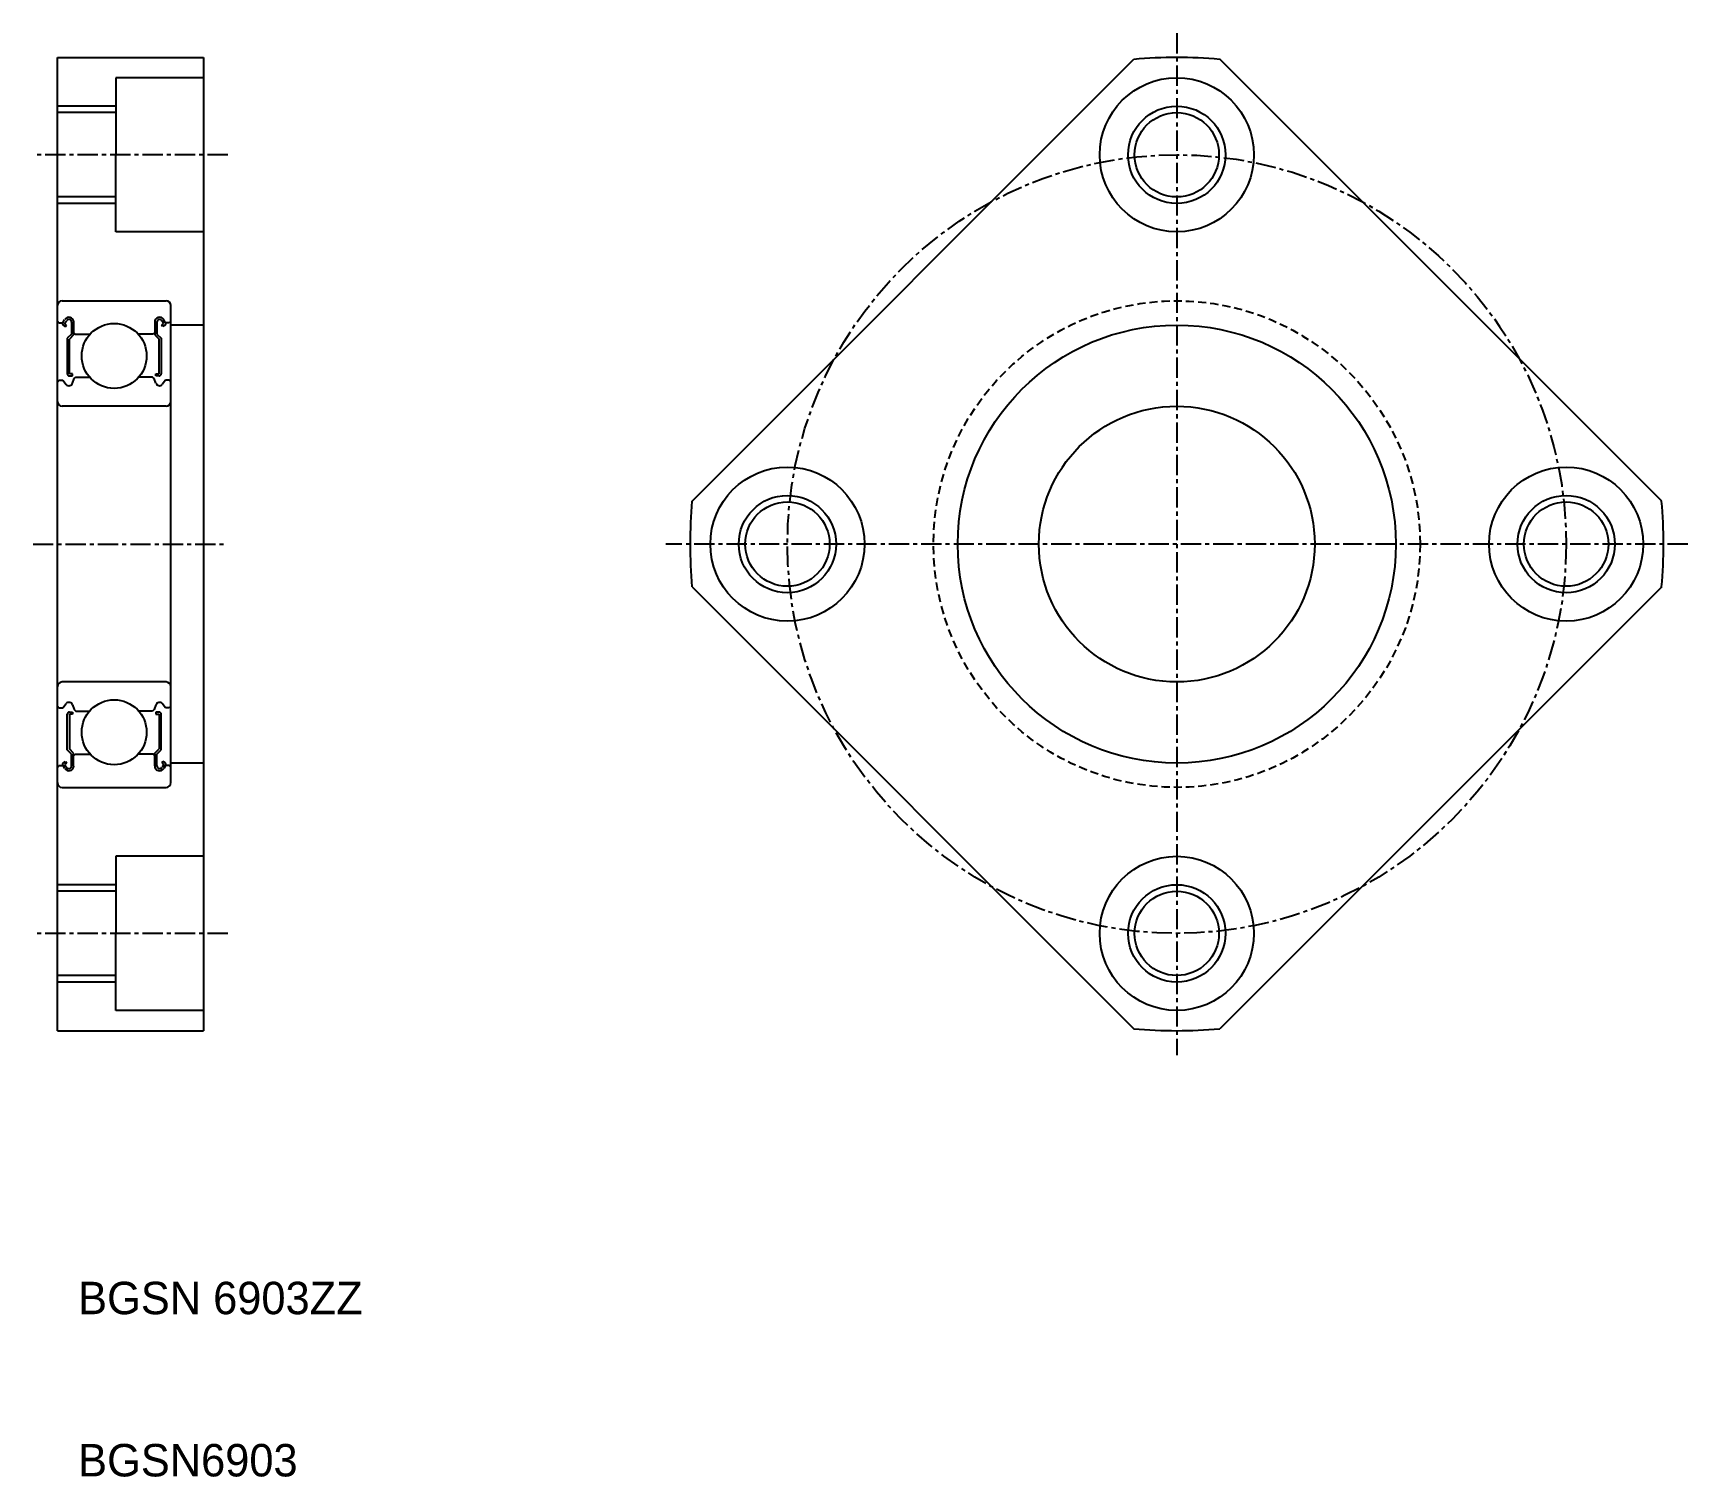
# Model space of a CAD drawing. Extents: x 142 to 244, y 64 to 153.
import ezdxf

# ---------------------------------------------------------------- set-up
doc = ezdxf.new("R2010")
doc.units = 0
doc.linetypes.add('CENTER', pattern=[2, 1.25, -0.25, 0.25, -0.25])
doc.linetypes.add('DASHED', pattern=[0.75, 0.5, -0.25])
doc.layers.get('0').update_dxf_attribs({"linetype": 'CONTINUOUS'})
doc.layers.add('CENTER', color=1, linetype='CENTER')

msp = doc.modelspace()

# ---------------------------------------------------------------- linework, layer by layer
at = {"color": 7, "linetype": 'CONTINUOUS'}
for p, q in [((143.79, 91.51), (143.79, 151.51)), ((143.79, 151.51), (152.79, 151.51)), ((152.79, 151.51), (152.79, 91.51)), ((182.91, 124.16), (210.15, 151.4)), ((242.68, 124.16), (215.44, 151.4)), ((152.79, 150.26), (147.39, 150.26)), ((147.39, 150.26), (147.39, 145.51)), ((147.39, 148.11), (143.79, 148.11)), ((147.39, 140.76), (147.39, 145.51)), ((147.39, 142.91), (143.79, 142.91)), ((152.79, 140.76), (147.39, 140.76)), ((144.09, 136.51), (150.49, 136.51)), ((150.79, 106.81), (150.79, 136.21)), ((143.79, 135.26), (143.89, 135.16)), ((143.89, 135.16), (144.13, 135.16)), ((144.13, 135.16), (144.24, 135.35)), ((144.18, 134.98), (144.29, 134.92)), ((144.24, 135.1), (144.35, 135.28)), ((144.36, 135.03), (144.24, 135.1)), ((144.29, 134.92), (144.36, 135.03)), ((144.66, 135.2), (144.66, 134.46)), ((144.79, 135.2), (144.79, 134.41)), ((149.79, 135.2), (149.79, 134.41)), ((149.93, 135.2), (149.93, 134.46)), ((150.23, 135.03), (150.35, 135.1)), ((150.3, 134.92), (150.23, 135.03)), ((150.35, 135.1), (150.24, 135.28)), ((150.41, 134.98), (150.3, 134.92)), ((150.46, 135.16), (150.35, 135.35)), ((150.69, 135.16), (150.46, 135.16)), ((150.79, 135.26), (150.69, 135.16)), ((152.79, 135.01), (150.79, 135.01)), ((144.66, 134.46), (144.39, 134.2)), ((144.39, 134.2), (144.39, 132.01)), ((144.79, 134.41), (144.53, 134.14)), ((144.53, 132.01), (144.53, 134.14)), ((144.79, 134.56), (144.89, 134.46)), ((144.89, 134.46), (145.82, 134.46)), ((149.69, 134.46), (148.77, 134.46)), ((149.79, 134.56), (149.69, 134.46)), ((149.79, 134.41), (150.06, 134.14)), ((149.93, 134.46), (150.19, 134.2)), ((150.06, 132.01), (150.06, 134.14)), ((150.19, 134.2), (150.19, 132.01)), ((143.79, 131.51), (143.89, 131.61)), ((143.89, 131.61), (144.13, 131.61)), ((144.13, 131.61), (144.34, 131.35)), ((144.73, 132.01), (144.53, 132.01)), ((144.53, 131.88), (144.73, 131.88)), ((144.73, 131.88), (144.73, 132.01)), ((144.73, 131.43), (144.83, 131.72)), ((144.83, 131.72), (144.93, 131.81)), ((144.93, 131.81), (145.77, 131.81)), ((149.66, 131.81), (148.81, 131.81)), ((149.76, 131.72), (149.66, 131.81)), ((149.86, 131.43), (149.76, 131.72)), ((149.86, 131.88), (149.86, 132.01)), ((149.86, 132.01), (150.06, 132.01)), ((150.06, 131.88), (149.86, 131.88)), ((150.46, 131.61), (150.25, 131.35)), ((150.69, 131.61), (150.46, 131.61)), ((150.79, 131.51), (150.69, 131.61)), ((150.49, 130.01), (144.09, 130.01)), ((182.91, 118.87), (210.15, 91.63)), ((242.68, 118.87), (215.44, 91.63)), ((150.49, 113.01), (144.09, 113.01)), ((143.79, 111.51), (143.89, 111.41)), ((143.89, 111.41), (144.13, 111.41)), ((144.13, 111.41), (144.34, 111.68)), ((144.73, 111.6), (144.83, 111.31)), ((144.83, 111.31), (144.93, 111.21)), ((144.93, 111.21), (145.77, 111.21)), ((149.66, 111.21), (148.81, 111.21)), ((149.76, 111.31), (149.66, 111.21)), ((149.86, 111.6), (149.76, 111.31)), ((150.46, 111.41), (150.25, 111.68)), ((150.69, 111.41), (150.46, 111.41)), ((150.79, 111.51), (150.69, 111.41)), ((144.39, 108.83), (144.39, 111.02)), ((144.53, 111.15), (144.73, 111.15)), ((144.73, 111.02), (144.53, 111.02)), ((144.53, 111.02), (144.53, 108.89)), ((144.73, 111.15), (144.73, 111.02)), ((150.06, 111.15), (149.86, 111.15)), ((149.86, 111.15), (149.86, 111.02)), ((149.86, 111.02), (150.06, 111.02)), ((150.06, 111.02), (150.06, 108.89)), ((150.19, 108.83), (150.19, 111.02)), ((144.66, 108.56), (144.39, 108.83)), ((144.79, 108.62), (144.53, 108.89)), ((144.66, 107.83), (144.66, 108.56)), ((144.79, 107.83), (144.79, 108.62)), ((144.79, 108.46), (144.89, 108.56)), ((144.89, 108.56), (145.82, 108.56)), ((149.69, 108.56), (148.77, 108.56)), ((149.79, 108.46), (149.69, 108.56)), ((149.79, 108.62), (150.06, 108.89)), ((149.79, 107.83), (149.79, 108.62)), ((149.93, 108.56), (150.19, 108.83)), ((149.93, 107.83), (149.93, 108.56)), ((143.79, 107.76), (143.89, 107.86)), ((143.89, 107.86), (144.13, 107.86)), ((144.13, 107.86), (144.24, 107.68)), ((144.18, 108.05), (144.29, 108.11)), ((144.36, 108), (144.24, 107.93)), ((144.24, 107.93), (144.35, 107.75)), ((144.29, 108.11), (144.36, 108)), ((150.3, 108.11), (150.23, 108)), ((150.23, 108), (150.35, 107.93)), ((150.35, 107.93), (150.24, 107.75)), ((150.41, 108.05), (150.3, 108.11)), ((150.46, 107.86), (150.35, 107.68)), ((150.69, 107.86), (150.46, 107.86)), ((150.79, 107.76), (150.69, 107.86)), ((152.79, 108.01), (150.79, 108.01)), ((144.09, 106.51), (150.49, 106.51)), ((147.39, 102.26), (147.39, 97.51)), ((152.79, 102.26), (147.39, 102.26)), ((147.39, 100.11), (143.79, 100.11)), ((147.39, 92.76), (147.39, 97.51)), ((147.39, 94.91), (143.79, 94.91)), ((152.79, 92.76), (147.39, 92.76)), ((143.79, 91.51), (152.79, 91.51))]:
    msp.add_line(p, q, dxfattribs=at)
at = {"color": 3, "linetype": 'CONTINUOUS'}
for p, q in [((147.39, 148.51), (143.79, 148.51)), ((147.39, 142.51), (143.79, 142.51)), ((147.39, 100.51), (143.79, 100.51)), ((147.39, 94.51), (143.79, 94.51))]:
    msp.add_line(p, q, dxfattribs=at)
at = {"color": 7, "linetype": 'CONTINUOUS'}
for centre, radius in [((212.79, 145.51), 4.75), ((212.79, 145.51), 2.6), ((147.29, 133.11), 2), ((212.79, 121.51), 13.5), ((212.79, 121.51), 8.5), ((188.79, 121.51), 4.75), ((236.79, 121.51), 4.75), ((188.79, 121.51), 2.6), ((236.79, 121.51), 2.6), ((147.29, 109.91), 2), ((212.79, 97.51), 4.75), ((212.79, 97.51), 2.6)]:
    msp.add_circle(centre, radius, dxfattribs=at)
at = {"color": 3, "linetype": 'CONTINUOUS'}
for centre in [(212.79, 145.51), (188.79, 121.51), (236.79, 121.51), (212.79, 97.51)]:
    msp.add_circle(centre, 3, dxfattribs=at)
at = {"color": 3, "linetype": 'DASHED'}
msp.add_circle((212.79, 121.51), 15, dxfattribs=at)
at = {"color": 7, "linetype": 'CONTINUOUS'}
for centre, radius, start, end in [((212.79, 121.51), 30, 84.9445, 95.0555), ((144.09, 136.21), 0.3, 90, 180), ((150.49, 136.21), 0.3, 0, 90), ((144.24, 135.1), 0.133, 149.9969, 240.0013), ((144.5, 135.2), 0.299, 0, 150.0002), ((144.5, 135.2), 0.166, 0, 150.0044), ((150.09, 135.2), 0.299, 29.9998, 180), ((150.09, 135.2), 0.166, 29.9956, 180), ((150.35, 135.1), 0.133, 299.9987, 30.0031), ((144.53, 132.01), 0.133, 180.0001, 270), ((150.06, 132.01), 0.133, 270, 359.9999), ((144.51, 131.5), 0.224, 220.001, 343.1517), ((150.08, 131.5), 0.224, 196.8483, 319.999), ((144.09, 130.31), 0.3, 180, 270), ((150.49, 130.31), 0.3, 270, 0), ((212.79, 121.51), 30, 174.9445, 185.0555), ((212.79, 121.51), 30, 354.9445, 5.0555), ((144.09, 112.71), 0.3, 90, 180), ((150.49, 112.71), 0.3, 0, 90), ((144.51, 111.53), 0.224, 16.8483, 139.999), ((150.08, 111.53), 0.224, 40.001, 163.1517), ((144.53, 111.02), 0.133, 90, 179.9999), ((150.06, 111.02), 0.133, 0.0001, 90), ((144.24, 107.93), 0.133, 119.9987, 210.0031), ((144.5, 107.83), 0.299, 209.9998, 0), ((144.5, 107.83), 0.166, 209.9956, 0), ((150.09, 107.83), 0.299, 180, 330.0002), ((150.09, 107.83), 0.166, 180, 330.0044), ((150.35, 107.93), 0.133, 329.9969, 60.0013), ((144.09, 106.81), 0.3, 180, 270), ((150.49, 106.81), 0.3, 270, 0), ((212.79, 121.51), 30, 264.9445, 275.0555)]:
    msp.add_arc(centre, radius, start, end, dxfattribs=at)
at = {"layer": 'CENTER', "color": 1, "linetype": 'CENTER'}
for p, q in [((212.79, 153.01), (212.79, 90.01)), ((154.29, 145.51), (142.29, 145.51)), ((142.29, 121.51), (154.29, 121.51)), ((244.29, 121.51), (181.29, 121.51)), ((154.29, 97.51), (142.29, 97.51))]:
    msp.add_line(p, q, dxfattribs=at)
msp.add_circle((212.79, 121.51), 24, dxfattribs=at)

# ---------------------------------------------------------------- texts
at = {"color": 7, "linetype": 'CONTINUOUS'}
for s, p in [('BGSN 6903ZZ', (145.07, 74.03)), ('BGSN6903', (145.07, 64.03))]:
    msp.add_text(s, height=2, dxfattribs=at).set_placement(p)

doc.saveas('drawing.dxf')
